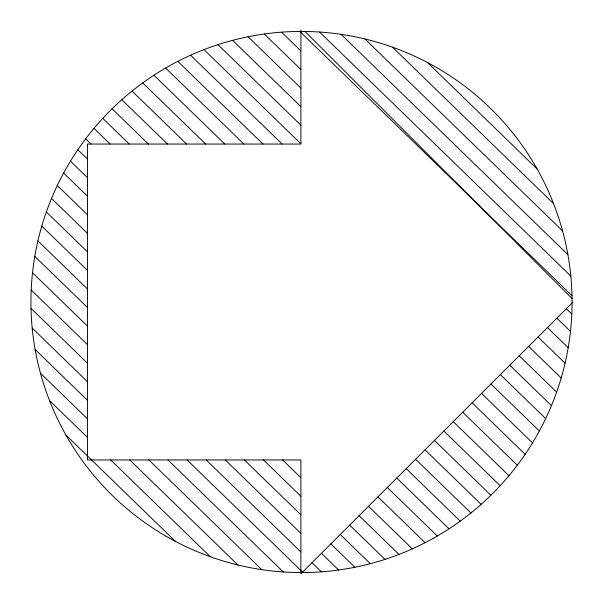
<?xml version="1.0" encoding="UTF-8"?>
<svg xmlns="http://www.w3.org/2000/svg" width="604" height="604" viewBox="0 0 604 604"><rect width="100%" height="100%" fill="white"/><g stroke="black" fill="none" stroke-linecap="round" stroke-linejoin="round"><path stroke-width="0.91" d="M573.068 302L300.898 573.8L300.898 459.954L87.467 459.954L87.467 144.046L300.898 144.046L300.898 30.2M427.617 62.62L537.099 168.946M392.494 47.188L553.551 203.601M364.929 38.966L562.573 230.917M341.056 34.337L567.896 254.646M319.584 32.035L570.825 276.043M299.863 31.431L572.003 295.741M281.517 32.171L300.898 50.993M566.303 308.757L571.807 314.103M264.295 33.998L300.898 69.551M556.88 318.165L570.478 331.362M248.04 36.761L300.898 88.101M547.466 327.572L568.19 347.693M232.623 40.34L300.898 106.651M538.043 336.972L565.057 363.208M217.953 44.651L300.898 125.209M528.628 346.379L561.184 377.998M203.971 49.619L300.898 143.76M519.206 355.786L556.624 392.124M190.607 55.198L282.091 144.046M509.791 365.193L551.437 405.639M177.833 61.344L262.982 144.046M500.369 374.601L545.669 418.587M165.609 68.025L243.88 144.046M490.954 384.008L539.342 430.999M153.914 75.221L224.779 144.046M481.531 393.408L532.494 442.898M142.725 82.914L205.677 144.046M472.117 402.815L525.133 454.306M132.034 91.076L186.568 144.046M462.694 412.222L517.288 465.239M121.819 99.705L167.467 144.046M453.279 421.63L508.953 475.703M112.072 108.803L148.365 144.046M443.857 431.037L500.15 485.707M102.801 118.346L129.264 144.046M434.442 440.437L490.878 495.25M94.005 128.358L110.154 144.046M425.02 449.844L481.131 504.34M85.677 138.822L91.053 144.046M415.605 459.251L470.916 512.97M77.825 149.754L87.467 159.116M406.182 468.659L460.218 521.131M70.472 161.162L87.467 177.667M396.768 478.066L449.021 528.817M63.624 173.069L87.467 196.224M387.345 487.473L437.326 536.012M57.305 185.481L87.467 214.775M377.93 496.873L425.103 542.694M51.536 198.437L87.467 233.333M368.508 506.28L412.328 548.832M46.357 211.951L87.467 251.883M359.093 515.688L398.965 554.412M41.797 226.085L87.467 270.441M282.604 459.954L300.898 477.726M349.671 525.095L384.974 559.38M37.924 240.875L87.467 288.991M263.503 459.954L300.898 496.277M340.256 534.502L370.297 563.683M34.806 256.398L87.467 307.542M244.393 459.954L300.898 514.834M330.833 543.902L354.88 567.254M32.518 272.729L87.467 326.1M225.292 459.954L300.898 533.385M321.419 553.309L338.618 570.017M31.197 290.003L87.467 344.65M206.191 459.954L300.898 551.943M311.996 562.717L321.388 571.837M31.008 308.365L87.467 363.208M187.089 459.954L303.034 572.569M32.193 328.07L87.467 381.758M167.98 459.954L283.306 571.958M35.13 349.482L87.467 400.309M148.878 459.954L261.819 569.648M40.476 373.227L87.467 418.866M129.777 459.954L237.931 564.997M49.52 400.565L87.467 437.417M110.675 459.954L210.335 556.752M65.881 435.001L175.439 541.411M304.982 31.453L572.056 298.519M166.221 536.322A270.569 270.569 0 0 0 572.079 302A270.569 270.569 0 0 0 166.221 67.678A270.569 270.569 0 0 0 166.221 536.322"/></g></svg>
